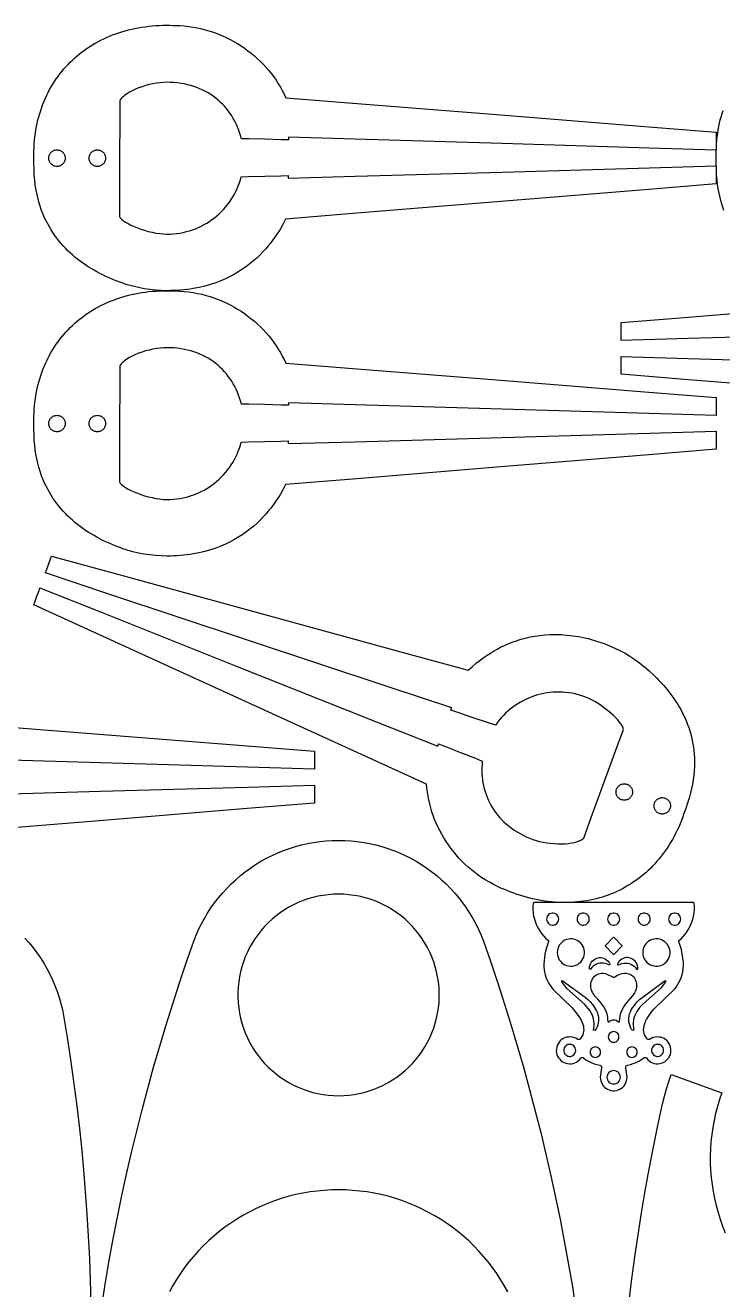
# Model space of a CAD drawing. Extents: x 0 to 1250, y 0 to 2500.
# Drawn here: x 756 to 859.9, y 642.6 to 830.8 of the extents above; entities that cross this region are included whole.
import ezdxf

# ---------------------------------------------------------------- set-up
doc = ezdxf.new("R2010")
doc.units = 0
doc.layers.get('0').update_dxf_attribs({"linetype": 'CONTINUOUS', "lineweight": 25})

msp = doc.modelspace()

# ---------------------------------------------------------------- linework, layer by layer
for points in [[(794.793, 801.897), (794.44, 801.219), (794.01, 800.466), (793.764, 800.068), (793.498, 799.656), (793.209, 799.235), (792.899, 798.804), (792.565, 798.368), (792.208, 797.927), (791.827, 797.484), (791.421, 797.041), (790.99, 796.599), (790.532, 796.162), (790.048, 795.73), (789.536, 795.306), (788.996, 794.892), (788.428, 794.49), (787.831, 794.102), (787.203, 793.73), (786.546, 793.376), (785.857, 793.042), (785.136, 792.73), (784.384, 792.443), (783.598, 792.181), (782.778, 791.948), (781.924, 791.746), (781.036, 791.575), (780.578, 791.503), (780.112, 791.439), (779.636, 791.384), (779.152, 791.339), (778.658, 791.303), (778.154, 791.278), (777.642, 791.262), (777.12, 791.257), (776.267, 791.275), (775.412, 791.329), (774.56, 791.419), (773.711, 791.545), (772.869, 791.707), (772.035, 791.905), (771.211, 792.138), (770.401, 792.408), (770.398, 792.409), (770.391, 792.411), (770.384, 792.414), (770.381, 792.415), (769.427, 792.776), (768.493, 793.17), (768.034, 793.38), (767.58, 793.597), (767.133, 793.823), (766.692, 794.058), (766.257, 794.302), (765.83, 794.554), (765.409, 794.816), (764.996, 795.086), (764.59, 795.366), (764.192, 795.655), (763.803, 795.954), (763.422, 796.262), (763.05, 796.58), (762.686, 796.907), (762.332, 797.245), (761.988, 797.592), (761.653, 797.95), (761.329, 798.318), (761.014, 798.696), (760.711, 799.085), (760.418, 799.484), (760.137, 799.894), (759.867, 800.315), (759.609, 800.747), (759.363, 801.19), (759.129, 801.644), (758.908, 802.109), (758.7, 802.586), (758.456, 803.205), (758.237, 803.832), (758.043, 804.465), (757.874, 805.105), (757.729, 805.751), (757.606, 806.402), (757.506, 807.058), (757.428, 807.719), (757.365, 808.534), (757.332, 809.335), (757.317, 810.135), (757.303, 810.947), (757.298, 811.496), (757.305, 812.04), (757.325, 812.578), (757.356, 813.11), (757.4, 813.636), (757.456, 814.156), (757.524, 814.67), (757.604, 815.178), (757.695, 815.68), (757.798, 816.175), (757.912, 816.664), (758.037, 817.146), (758.174, 817.622), (758.322, 818.091), (758.48, 818.553), (758.649, 819.008), (758.829, 819.456), (759.02, 819.897), (759.221, 820.331), (759.432, 820.757), (759.653, 821.176), (759.885, 821.587), (760.126, 821.991), (760.377, 822.387), (760.638, 822.775), (760.909, 823.155), (761.188, 823.527), (761.478, 823.891), (761.776, 824.247), (762.083, 824.594), (762.4, 824.933), (762.725, 825.264), (763.059, 825.586), (763.401, 825.899), (763.752, 826.203), (764.111, 826.499), (764.479, 826.785), (764.854, 827.063), (765.238, 827.331), (765.629, 827.59), (766.028, 827.839), (766.435, 828.079), (766.849, 828.309), (767.271, 828.53), (767.699, 828.74), (768.135, 828.941), (768.578, 829.132), (769.028, 829.313), (769.484, 829.484), (769.947, 829.644), (770.417, 829.794), (770.892, 829.933), (771.375, 830.062), (771.863, 830.18), (772.357, 830.288), (772.857, 830.384), (773.363, 830.469), (773.875, 830.544), (774.392, 830.607), (774.914, 830.659), (775.442, 830.7), (775.975, 830.729), (776.513, 830.746), (777.055, 830.752), (777.545, 830.749), (778.035, 830.74), (778.525, 830.723), (779.014, 830.699), (779.689, 830.648), (780.357, 830.573), (781.017, 830.475), (781.668, 830.354), (782.311, 830.211), (782.944, 830.047), (783.568, 829.861), (784.182, 829.655), (784.785, 829.429), (785.378, 829.184), (785.959, 828.919), (786.528, 828.637), (787.085, 828.336), (787.63, 828.019), (788.162, 827.684), (788.68, 827.334), (789.185, 826.967), (789.675, 826.586), (790.15, 826.19), (790.611, 825.78), (791.056, 825.357), (791.485, 824.921), (791.898, 824.472), (792.294, 824.011), (792.672, 823.539), (793.034, 823.057), (793.376, 822.563), (793.701, 822.061), (794.007, 821.549), (794.293, 821.029), (794.56, 820.5), (794.806, 819.964), (804.823, 819.166), (826.859, 817.411), (848.895, 815.656), (858.912, 814.859), (858.911, 814.442), (858.91, 813.526), (858.909, 812.609), (858.908, 812.192), (848.954, 812.488), (827.053, 813.138), (805.153, 813.788), (795.198, 814.083), (795.198, 814.024), (795.198, 813.892), (795.199, 813.761), (795.199, 813.702), (794.105, 813.729), (791.699, 813.79), (789.293, 813.851), (788.199, 813.878), (788.076, 814.335), (787.936, 814.784), (787.78, 815.222), (787.608, 815.652), (787.421, 816.071), (787.218, 816.48), (787.001, 816.878), (786.768, 817.265), (786.52, 817.64), (786.258, 818.004), (785.981, 818.356), (785.689, 818.695), (785.384, 819.021), (785.064, 819.333), (784.731, 819.632), (784.384, 819.917), (784.023, 820.188), (783.649, 820.444), (783.263, 820.684), (782.863, 820.909), (782.45, 821.118), (782.025, 821.311), (781.587, 821.488), (781.138, 821.647), (780.676, 821.789), (780.202, 821.913), (779.717, 822.019), (779.22, 822.107), (778.712, 822.176), (778.192, 822.225), (777.662, 822.255), (777.121, 822.265), (776.615, 822.25), (776.091, 822.207), (775.556, 822.135), (775.015, 822.039), (774.473, 821.918), (773.936, 821.776), (773.41, 821.613), (772.9, 821.431), (772.412, 821.233), (771.952, 821.019), (771.525, 820.791), (771.137, 820.551), (770.794, 820.301), (770.641, 820.173), (770.501, 820.043), (770.375, 819.911), (770.263, 819.777), (770.167, 819.643), (770.087, 819.507), (770.081, 816.819), (770.067, 810.905), (770.054, 804.992), (770.048, 802.304), (770.101, 802.204), (770.173, 802.102), (770.263, 801.997), (770.371, 801.89), (770.635, 801.674), (770.958, 801.454), (771.334, 801.235), (771.757, 801.018), (772.22, 800.808), (772.716, 800.606), (773.24, 800.417), (773.784, 800.243), (774.342, 800.086), (774.908, 799.95), (775.476, 799.838), (776.038, 799.752), (776.589, 799.696), (777.121, 799.672), (777.619, 799.683), (778.112, 799.714), (778.599, 799.766), (779.079, 799.838), (779.553, 799.93), (780.019, 800.04), (780.478, 800.17), (780.928, 800.317), (781.37, 800.483), (781.803, 800.666), (782.226, 800.866), (782.64, 801.082), (783.044, 801.315), (783.436, 801.563), (783.818, 801.826), (784.188, 802.104), (784.546, 802.397), (784.891, 802.704), (785.224, 803.024), (785.543, 803.357), (785.849, 803.703), (786.14, 804.061), (786.417, 804.43), (786.679, 804.812), (786.925, 805.204), (787.155, 805.606), (787.369, 806.019), (787.567, 806.441), (787.747, 806.872), (787.909, 807.312), (788.054, 807.76), (788.18, 808.216), (789.275, 808.243), (791.686, 808.301), (794.096, 808.36), (795.192, 808.386), (795.192, 808.324), (795.191, 808.187), (795.19, 808.051), (795.19, 807.989), (805.147, 808.277), (827.051, 808.911), (848.955, 809.545), (858.912, 809.833), (858.911, 809.415), (858.911, 808.496), (858.911, 807.576), (858.911, 807.158), (848.893, 806.336), (826.852, 804.527), (804.812, 802.719)], [(759.513, 810.98), (759.519, 811.105), (759.538, 811.226), (759.568, 811.344), (759.609, 811.456), (759.661, 811.563), (759.722, 811.664), (759.792, 811.759), (759.871, 811.846), (759.958, 811.925), (760.053, 811.995), (760.154, 812.057), (760.261, 812.108), (760.373, 812.149), (760.491, 812.18), (760.612, 812.198), (760.738, 812.205), (760.863, 812.198), (760.985, 812.18), (761.102, 812.149), (761.215, 812.108), (761.322, 812.057), (761.423, 811.995), (761.517, 811.925), (761.604, 811.846), (761.683, 811.759), (761.754, 811.664), (761.815, 811.563), (761.866, 811.456), (761.908, 811.344), (761.938, 811.226), (761.956, 811.105), (761.963, 810.98), (761.956, 810.854), (761.938, 810.733), (761.908, 810.615), (761.866, 810.503), (761.815, 810.396), (761.754, 810.295), (761.683, 810.2), (761.604, 810.113), (761.517, 810.034), (761.423, 809.964), (761.322, 809.902), (761.215, 809.851), (761.102, 809.81), (760.985, 809.779), (760.863, 809.761), (760.738, 809.755), (760.612, 809.761), (760.491, 809.779), (760.373, 809.81), (760.261, 809.851), (760.154, 809.902), (760.053, 809.964), (759.958, 810.034), (759.871, 810.113), (759.792, 810.2), (759.722, 810.295), (759.661, 810.396), (759.609, 810.503), (759.568, 810.615), (759.538, 810.733), (759.519, 810.854)], [(765.528, 810.98), (765.534, 811.105), (765.552, 811.226), (765.583, 811.344), (765.624, 811.456), (765.675, 811.563), (765.737, 811.664), (765.807, 811.759), (765.886, 811.846), (765.973, 811.925), (766.068, 811.995), (766.169, 812.057), (766.276, 812.108), (766.388, 812.149), (766.506, 812.18), (766.627, 812.198), (766.753, 812.205), (766.878, 812.198), (766.999, 812.18), (767.117, 812.149), (767.229, 812.108), (767.337, 812.057), (767.438, 811.995), (767.532, 811.925), (767.619, 811.846), (767.698, 811.759), (767.768, 811.664), (767.83, 811.563), (767.881, 811.456), (767.923, 811.344), (767.953, 811.226), (767.971, 811.105), (767.977, 810.98), (767.971, 810.854), (767.953, 810.733), (767.923, 810.615), (767.881, 810.503), (767.83, 810.396), (767.768, 810.295), (767.698, 810.2), (767.619, 810.113), (767.532, 810.034), (767.438, 809.964), (767.337, 809.902), (767.229, 809.851), (767.117, 809.81), (766.999, 809.779), (766.878, 809.761), (766.753, 809.755), (766.627, 809.761), (766.506, 809.779), (766.388, 809.81), (766.276, 809.851), (766.169, 809.902), (766.068, 809.964), (765.973, 810.034), (765.886, 810.113), (765.807, 810.2), (765.737, 810.295), (765.675, 810.396), (765.624, 810.503), (765.583, 810.615), (765.552, 810.733), (765.534, 810.854)], [(794.793, 762.401), (794.44, 761.723), (794.01, 760.971), (793.764, 760.572), (793.498, 760.161), (793.209, 759.739), (792.899, 759.309), (792.565, 758.873), (792.208, 758.432), (791.827, 757.989), (791.421, 757.546), (790.99, 757.104), (790.532, 756.666), (790.048, 756.234), (789.536, 755.811), (788.996, 755.397), (788.428, 754.995), (787.831, 754.606), (787.203, 754.234), (786.546, 753.881), (785.857, 753.547), (785.136, 753.235), (784.384, 752.947), (783.598, 752.686), (782.778, 752.453), (781.924, 752.25), (781.036, 752.08), (780.578, 752.007), (780.112, 751.944), (779.636, 751.889), (779.152, 751.844), (778.658, 751.808), (778.154, 751.783), (777.642, 751.767), (777.12, 751.762), (776.267, 751.78), (775.412, 751.834), (774.56, 751.924), (773.711, 752.05), (772.869, 752.212), (772.035, 752.409), (771.211, 752.643), (770.401, 752.912), (770.398, 752.913), (770.391, 752.916), (770.384, 752.918), (770.381, 752.92), (769.427, 753.281), (768.493, 753.675), (768.034, 753.884), (767.58, 754.102), (767.133, 754.328), (766.692, 754.563), (766.257, 754.807), (765.83, 755.059), (765.409, 755.321), (764.996, 755.591), (764.59, 755.871), (764.192, 756.16), (763.803, 756.458), (763.422, 756.767), (763.05, 757.084), (762.686, 757.412), (762.332, 757.749), (761.988, 758.097), (761.653, 758.455), (761.329, 758.822), (761.014, 759.201), (760.711, 759.589), (760.418, 759.989), (760.137, 760.399), (759.867, 760.82), (759.609, 761.252), (759.363, 761.694), (759.129, 762.149), (758.908, 762.614), (758.7, 763.091), (758.456, 763.71), (758.237, 764.336), (758.043, 764.97), (757.874, 765.61), (757.729, 766.256), (757.606, 766.907), (757.506, 767.563), (757.428, 768.223), (757.365, 769.039), (757.332, 769.84), (757.317, 770.639), (757.303, 771.452), (757.298, 772.001), (757.305, 772.545), (757.325, 773.082), (757.356, 773.614), (757.4, 774.141), (757.456, 774.661), (757.524, 775.175), (757.604, 775.683), (757.695, 776.184), (757.798, 776.68), (757.912, 777.169), (758.037, 777.651), (758.174, 778.127), (758.322, 778.596), (758.48, 779.058), (758.649, 779.513), (758.829, 779.961), (759.02, 780.402), (759.221, 780.835), (759.432, 781.262), (759.653, 781.68), (759.885, 782.092), (760.126, 782.495), (760.377, 782.891), (760.638, 783.28), (760.909, 783.66), (761.188, 784.032), (761.478, 784.396), (761.776, 784.752), (762.083, 785.099), (762.4, 785.438), (762.725, 785.769), (763.059, 786.091), (763.401, 786.404), (763.752, 786.708), (764.111, 787.004), (764.479, 787.29), (764.854, 787.567), (765.238, 787.836), (765.629, 788.094), (766.028, 788.344), (766.435, 788.584), (766.849, 788.814), (767.271, 789.034), (767.699, 789.245), (768.135, 789.446), (768.578, 789.637), (769.028, 789.818), (769.484, 789.988), (769.947, 790.149), (770.417, 790.299), (770.892, 790.438), (771.375, 790.567), (771.863, 790.685), (772.357, 790.792), (772.857, 790.889), (773.363, 790.974), (773.875, 791.049), (774.392, 791.112), (774.914, 791.164), (775.442, 791.204), (775.975, 791.234), (776.513, 791.251), (777.055, 791.257), (777.545, 791.254), (778.035, 791.244), (778.525, 791.228), (779.014, 791.204), (779.689, 791.153), (780.357, 791.078), (781.017, 790.98), (781.668, 790.859), (782.311, 790.716), (782.944, 790.551), (783.568, 790.366), (784.182, 790.16), (784.785, 789.934), (785.378, 789.689), (785.959, 789.424), (786.528, 789.142), (787.085, 788.841), (787.63, 788.524), (788.162, 788.189), (788.68, 787.839), (789.185, 787.472), (789.675, 787.091), (790.15, 786.695), (790.611, 786.285), (791.056, 785.862), (791.485, 785.425), (791.898, 784.976), (792.294, 784.516), (792.672, 784.044), (793.034, 783.561), (793.376, 783.068), (793.701, 782.566), (794.007, 782.054), (794.293, 781.533), (794.56, 781.005), (794.806, 780.469), (804.823, 779.671), (826.859, 777.916), (848.895, 776.161), (858.912, 775.364), (858.911, 774.947), (858.91, 774.03), (858.909, 773.114), (858.908, 772.697), (848.954, 772.993), (827.053, 773.643), (805.153, 774.293), (795.198, 774.588), (795.198, 774.528), (795.198, 774.397), (795.199, 774.266), (795.199, 774.206), (794.105, 774.234), (791.699, 774.295), (789.293, 774.355), (788.199, 774.383), (788.076, 774.84), (787.936, 775.288), (787.78, 775.727), (787.608, 776.156), (787.421, 776.576), (787.218, 776.984), (787.001, 777.383), (786.768, 777.77), (786.52, 778.145), (786.258, 778.509), (785.981, 778.86), (785.689, 779.199), (785.384, 779.525), (785.064, 779.838), (784.731, 780.137), (784.384, 780.422), (784.023, 780.693), (783.649, 780.948), (783.263, 781.189), (782.863, 781.414), (782.45, 781.623), (782.025, 781.816), (781.587, 781.992), (781.138, 782.152), (780.676, 782.294), (780.202, 782.418), (779.717, 782.524), (779.22, 782.612), (778.712, 782.681), (778.192, 782.73), (777.662, 782.76), (777.121, 782.77), (776.615, 782.755), (776.091, 782.711), (775.556, 782.64), (775.015, 782.544), (774.473, 782.423), (773.936, 782.281), (773.41, 782.118), (772.9, 781.936), (772.412, 781.737), (771.952, 781.523), (771.525, 781.296), (771.137, 781.056), (770.794, 780.806), (770.641, 780.678), (770.501, 780.548), (770.375, 780.416), (770.263, 780.282), (770.167, 780.147), (770.087, 780.012), (770.081, 777.324), (770.067, 771.41), (770.054, 765.497), (770.048, 762.809), (770.101, 762.709), (770.173, 762.606), (770.263, 762.502), (770.371, 762.395), (770.635, 762.178), (770.958, 761.959), (771.334, 761.739), (771.757, 761.523), (772.22, 761.313), (772.716, 761.111), (773.24, 760.922), (773.784, 760.747), (774.342, 760.591), (774.908, 760.455), (775.476, 760.342), (776.038, 760.257), (776.589, 760.201), (777.121, 760.177), (777.619, 760.188), (778.112, 760.219), (778.599, 760.271), (779.079, 760.343), (779.553, 760.434), (780.019, 760.545), (780.478, 760.674), (780.928, 760.822), (781.37, 760.988), (781.803, 761.17), (782.226, 761.37), (782.64, 761.587), (783.044, 761.819), (783.436, 762.067), (783.818, 762.331), (784.188, 762.609), (784.546, 762.902), (784.891, 763.208), (785.224, 763.529), (785.543, 763.862), (785.849, 764.208), (786.14, 764.565), (786.417, 764.935), (786.679, 765.316), (786.925, 765.708), (787.155, 766.111), (787.369, 766.523), (787.567, 766.945), (787.747, 767.377), (787.909, 767.817), (788.054, 768.265), (788.18, 768.721), (789.275, 768.748), (791.686, 768.806), (794.096, 768.864), (795.192, 768.891), (795.192, 768.829), (795.191, 768.692), (795.19, 768.556), (795.19, 768.493), (805.147, 768.782), (827.051, 769.416), (848.955, 770.05), (858.912, 770.338), (858.911, 769.92), (858.911, 769.001), (858.911, 768.081), (858.911, 767.663), (848.893, 766.841), (826.852, 765.032), (804.812, 763.224)], [(759.513, 771.484), (759.519, 771.61), (759.538, 771.731), (759.568, 771.849), (759.609, 771.961), (759.661, 772.068), (759.722, 772.169), (759.792, 772.264), (759.871, 772.351), (759.958, 772.43), (760.053, 772.5), (760.154, 772.562), (760.261, 772.613), (760.373, 772.654), (760.491, 772.684), (760.612, 772.703), (760.738, 772.709), (760.863, 772.703), (760.985, 772.684), (761.102, 772.654), (761.215, 772.613), (761.322, 772.562), (761.423, 772.5), (761.517, 772.43), (761.604, 772.351), (761.683, 772.264), (761.754, 772.169), (761.815, 772.068), (761.866, 771.961), (761.908, 771.849), (761.938, 771.731), (761.956, 771.61), (761.963, 771.484), (761.956, 771.359), (761.938, 771.237), (761.908, 771.12), (761.866, 771.008), (761.815, 770.9), (761.754, 770.799), (761.683, 770.705), (761.604, 770.618), (761.517, 770.539), (761.423, 770.469), (761.322, 770.407), (761.215, 770.356), (761.102, 770.314), (760.985, 770.284), (760.863, 770.266), (760.738, 770.259), (760.612, 770.266), (760.491, 770.284), (760.373, 770.314), (760.261, 770.356), (760.154, 770.407), (760.053, 770.469), (759.958, 770.539), (759.871, 770.618), (759.792, 770.705), (759.722, 770.799), (759.661, 770.9), (759.609, 771.008), (759.568, 771.12), (759.538, 771.237), (759.519, 771.359)], [(765.528, 771.484), (765.534, 771.61), (765.552, 771.731), (765.583, 771.849), (765.624, 771.961), (765.675, 772.068), (765.737, 772.169), (765.807, 772.264), (765.886, 772.351), (765.973, 772.43), (766.068, 772.5), (766.169, 772.562), (766.276, 772.613), (766.388, 772.654), (766.506, 772.684), (766.627, 772.703), (766.753, 772.709), (766.878, 772.703), (766.999, 772.684), (767.117, 772.654), (767.229, 772.613), (767.337, 772.562), (767.438, 772.5), (767.532, 772.43), (767.619, 772.351), (767.698, 772.264), (767.768, 772.169), (767.83, 772.068), (767.881, 771.961), (767.923, 771.849), (767.953, 771.731), (767.971, 771.61), (767.977, 771.484), (767.971, 771.359), (767.953, 771.237), (767.923, 771.12), (767.881, 771.008), (767.83, 770.9), (767.768, 770.799), (767.698, 770.705), (767.619, 770.618), (767.532, 770.539), (767.438, 770.469), (767.337, 770.407), (767.229, 770.356), (767.117, 770.314), (766.999, 770.284), (766.878, 770.266), (766.753, 770.259), (766.627, 770.266), (766.506, 770.284), (766.388, 770.314), (766.276, 770.356), (766.169, 770.407), (766.068, 770.469), (765.973, 770.539), (765.886, 770.618), (765.807, 770.705), (765.737, 770.799), (765.675, 770.9), (765.624, 771.008), (765.583, 771.12), (765.552, 771.237), (765.534, 771.359)], [(821.983, 734.776), (822.547, 735.292), (823.208, 735.852), (823.575, 736.143), (823.967, 736.438), (824.382, 736.736), (824.821, 737.034), (825.283, 737.33), (825.77, 737.622), (826.279, 737.908), (826.812, 738.186), (827.369, 738.453), (827.949, 738.708), (828.551, 738.948), (829.177, 739.171), (829.826, 739.376), (830.497, 739.559), (831.191, 739.72), (831.908, 739.855), (832.647, 739.962), (833.409, 740.041), (834.192, 740.087), (834.998, 740.1), (835.826, 740.076), (836.676, 740.015), (837.547, 739.914), (838.441, 739.77), (838.896, 739.682), (839.356, 739.582), (839.821, 739.47), (840.292, 739.347), (840.768, 739.212), (841.25, 739.064), (841.737, 738.903), (842.229, 738.73), (843.025, 738.421), (843.809, 738.078), (844.58, 737.702), (845.334, 737.293), (846.07, 736.853), (846.786, 736.382), (847.48, 735.881), (848.15, 735.35), (848.152, 735.348), (848.158, 735.343), (848.163, 735.339), (848.166, 735.337), (848.939, 734.671), (849.682, 733.981), (850.042, 733.627), (850.393, 733.268), (850.736, 732.902), (851.07, 732.531), (851.395, 732.153), (851.711, 731.77), (852.017, 731.38), (852.313, 730.985), (852.598, 730.583), (852.873, 730.175), (853.137, 729.761), (853.389, 729.342), (853.631, 728.916), (853.86, 728.484), (854.077, 728.045), (854.282, 727.601), (854.474, 727.15), (854.653, 726.694), (854.819, 726.231), (854.971, 725.762), (855.11, 725.287), (855.234, 724.805), (855.343, 724.317), (855.438, 723.823), (855.518, 723.323), (855.582, 722.816), (855.631, 722.303), (855.664, 721.784), (855.681, 721.119), (855.673, 720.455), (855.638, 719.793), (855.578, 719.134), (855.494, 718.478), (855.386, 717.824), (855.256, 717.173), (855.103, 716.526), (854.884, 715.738), (854.64, 714.974), (854.381, 714.217), (854.116, 713.449), (853.933, 712.931), (853.741, 712.423), (853.539, 711.924), (853.327, 711.435), (853.106, 710.956), (852.875, 710.486), (852.635, 710.026), (852.387, 709.576), (852.13, 709.136), (851.864, 708.706), (851.589, 708.285), (851.306, 707.875), (851.015, 707.475), (850.716, 707.085), (850.409, 706.705), (850.094, 706.335), (849.772, 705.975), (849.442, 705.626), (849.105, 705.288), (848.761, 704.959), (848.41, 704.641), (848.051, 704.334), (847.687, 704.037), (847.315, 703.751), (846.937, 703.475), (846.553, 703.211), (846.163, 702.957), (845.767, 702.713), (845.365, 702.481), (844.957, 702.26), (844.544, 702.049), (844.125, 701.85), (843.701, 701.662), (843.272, 701.485), (842.838, 701.319), (842.4, 701.164), (841.957, 701.02), (841.509, 700.888), (841.057, 700.767), (840.601, 700.658), (840.14, 700.56), (839.676, 700.474), (839.208, 700.399), (838.737, 700.336), (838.262, 700.285), (837.783, 700.245), (837.302, 700.217), (836.818, 700.201), (836.33, 700.197), (835.841, 700.204), (835.348, 700.224), (834.853, 700.256), (834.356, 700.3), (833.857, 700.356), (833.356, 700.424), (832.853, 700.504), (832.348, 700.597), (831.842, 700.702), (831.334, 700.819), (830.826, 700.949), (830.316, 701.092), (829.805, 701.247), (829.294, 701.414), (828.782, 701.594), (828.322, 701.765), (827.865, 701.941), (827.411, 702.124), (826.959, 702.314), (826.342, 702.593), (825.741, 702.892), (825.154, 703.21), (824.583, 703.546), (824.028, 703.9), (823.489, 704.271), (822.967, 704.659), (822.46, 705.062), (821.971, 705.481), (821.498, 705.914), (821.042, 706.361), (820.604, 706.822), (820.183, 707.295), (819.78, 707.78), (819.394, 708.276), (819.027, 708.782), (818.678, 709.299), (818.348, 709.825), (818.037, 710.36), (817.744, 710.903), (817.471, 711.453), (817.217, 712.009), (816.982, 712.572), (816.768, 713.14), (816.574, 713.714), (816.399, 714.291), (816.246, 714.871), (816.113, 715.455), (816, 716.04), (815.909, 716.627), (815.839, 717.215), (815.791, 717.803), (806.651, 721.979), (786.545, 731.164), (766.438, 740.35), (757.298, 744.526), (757.441, 744.917), (757.756, 745.778), (758.07, 746.639), (758.213, 747.03), (767.466, 743.348), (787.824, 735.246), (808.181, 727.145), (817.435, 723.463), (817.455, 723.519), (817.499, 723.642), (817.544, 723.766), (817.564, 723.822), (818.582, 723.422), (820.822, 722.542), (823.063, 721.662), (824.081, 721.262), (824.041, 720.79), (824.019, 720.321), (824.016, 719.856), (824.03, 719.393), (824.062, 718.935), (824.113, 718.482), (824.182, 718.033), (824.268, 717.59), (824.372, 717.152), (824.495, 716.721), (824.635, 716.296), (824.793, 715.877), (824.968, 715.467), (825.162, 715.064), (825.373, 714.668), (825.601, 714.282), (825.847, 713.904), (826.111, 713.536), (826.392, 713.178), (826.691, 712.83), (827.007, 712.492), (827.341, 712.165), (827.692, 711.85), (828.06, 711.547), (828.445, 711.255), (828.848, 710.976), (829.268, 710.711), (829.705, 710.458), (830.158, 710.22), (830.63, 709.996), (831.118, 709.786), (831.623, 709.592), (832.103, 709.433), (832.61, 709.295), (833.138, 709.178), (833.68, 709.084), (834.23, 709.012), (834.783, 708.962), (835.333, 708.935), (835.874, 708.932), (836.401, 708.952), (836.906, 708.995), (837.385, 709.063), (837.832, 709.156), (838.24, 709.273), (838.428, 709.341), (838.604, 709.416), (838.768, 709.497), (838.918, 709.584), (839.054, 709.678), (839.176, 709.778), (840.101, 712.302), (842.136, 717.854), (844.171, 723.406), (845.097, 725.93), (845.081, 726.042), (845.048, 726.163), (844.999, 726.292), (844.934, 726.429), (844.761, 726.723), (844.532, 727.04), (844.254, 727.375), (843.931, 727.723), (843.568, 728.079), (843.17, 728.438), (842.743, 728.795), (842.291, 729.145), (841.82, 729.483), (841.334, 729.805), (840.839, 730.104), (840.34, 730.377), (839.842, 730.618), (839.35, 730.822), (838.878, 730.983), (838.404, 731.122), (837.929, 731.239), (837.453, 731.336), (836.977, 731.412), (836.501, 731.468), (836.026, 731.503), (835.552, 731.518), (835.08, 731.514), (834.611, 731.49), (834.144, 731.447), (833.682, 731.385), (833.223, 731.305), (832.769, 731.206), (832.32, 731.089), (831.878, 730.954), (831.441, 730.801), (831.012, 730.631), (830.59, 730.444), (830.176, 730.24), (829.77, 730.02), (829.374, 729.783), (828.987, 729.53), (828.611, 729.262), (828.245, 728.978), (827.891, 728.678), (827.549, 728.364), (827.219, 728.035), (826.903, 727.691), (826.599, 727.333), (826.31, 726.961), (826.036, 726.576), (824.997, 726.926), (822.712, 727.695), (820.427, 728.465), (819.389, 728.814), (819.41, 728.873), (819.458, 729.001), (819.505, 729.129), (819.526, 729.187), (810.072, 732.322), (789.272, 739.218), (768.471, 746.113), (759.017, 749.248), (759.16, 749.641), (759.475, 750.505), (759.789, 751.369), (759.932, 751.762), (769.628, 749.108), (790.957, 743.269), (812.287, 737.43)], [(846.377, 716.232), (846.328, 716.116), (846.269, 716.008), (846.201, 715.908), (846.123, 715.816), (846.038, 715.733), (845.946, 715.66), (845.848, 715.595), (845.744, 715.54), (845.635, 715.496), (845.522, 715.462), (845.406, 715.439), (845.288, 715.427), (845.168, 715.427), (845.047, 715.438), (844.927, 715.463), (844.807, 715.499), (844.691, 715.548), (844.583, 715.607), (844.483, 715.676), (844.392, 715.753), (844.309, 715.838), (844.235, 715.93), (844.17, 716.029), (844.116, 716.133), (844.071, 716.242), (844.037, 716.354), (844.014, 716.47), (844.002, 716.589), (844.002, 716.708), (844.014, 716.829), (844.038, 716.95), (844.075, 717.07), (844.124, 717.185), (844.183, 717.293), (844.251, 717.393), (844.328, 717.485), (844.413, 717.568), (844.506, 717.642), (844.604, 717.706), (844.708, 717.761), (844.817, 717.805), (844.93, 717.839), (845.046, 717.863), (845.164, 717.874), (845.284, 717.874), (845.404, 717.863), (845.525, 717.839), (845.645, 717.802), (845.76, 717.753), (845.868, 717.694), (845.968, 717.625), (846.06, 717.548), (846.143, 717.463), (846.217, 717.371), (846.281, 717.272), (846.336, 717.168), (846.381, 717.059), (846.415, 716.947), (846.438, 716.831), (846.45, 716.713), (846.45, 716.593), (846.438, 716.472), (846.414, 716.352)], [(852.029, 714.174), (851.98, 714.059), (851.921, 713.951), (851.853, 713.851), (851.776, 713.759), (851.69, 713.676), (851.598, 713.602), (851.5, 713.538), (851.396, 713.483), (851.287, 713.439), (851.174, 713.405), (851.058, 713.381), (850.94, 713.37), (850.82, 713.369), (850.7, 713.381), (850.579, 713.405), (850.459, 713.442), (850.343, 713.491), (850.236, 713.55), (850.136, 713.619), (850.044, 713.696), (849.961, 713.781), (849.887, 713.873), (849.822, 713.972), (849.768, 714.076), (849.723, 714.184), (849.689, 714.297), (849.666, 714.413), (849.654, 714.531), (849.654, 714.651), (849.666, 714.772), (849.69, 714.892), (849.727, 715.012), (849.776, 715.128), (849.835, 715.236), (849.903, 715.336), (849.98, 715.427), (850.065, 715.51), (850.158, 715.584), (850.256, 715.649), (850.36, 715.704), (850.469, 715.748), (850.582, 715.782), (850.698, 715.805), (850.816, 715.817), (850.936, 715.817), (851.056, 715.806), (851.177, 715.781), (851.297, 715.744), (851.412, 715.696), (851.52, 715.637), (851.62, 715.568), (851.712, 715.491), (851.795, 715.406), (851.869, 715.314), (851.933, 715.215), (851.988, 715.111), (852.033, 715.002), (852.067, 714.89), (852.09, 714.774), (852.102, 714.655), (852.102, 714.536), (852.09, 714.415), (852.066, 714.294)], [(802.676, 701.449), (801.904, 701.429), (801.134, 701.369), (800.368, 701.27), (799.608, 701.132), (798.856, 700.954), (798.115, 700.738), (797.385, 700.485), (796.669, 700.194), (795.97, 699.866), (795.288, 699.503), (794.626, 699.105), (793.985, 698.674), (793.367, 698.211), (792.774, 697.716), (792.207, 697.191), (791.668, 696.638), (791.158, 696.058), (790.679, 695.452), (790.231, 694.822), (789.817, 694.171), (789.436, 693.498), (789.091, 692.807), (788.781, 692.1), (788.509, 691.377), (788.274, 690.641), (788.077, 689.894), (787.919, 689.138), (787.8, 688.375), (787.721, 687.606), (787.681, 686.835), (787.681, 686.062), (787.721, 685.291), (787.8, 684.523), (787.919, 683.76), (788.077, 683.003), (788.274, 682.256), (788.509, 681.521), (788.781, 680.798), (789.091, 680.09), (789.436, 679.399), (789.817, 678.727), (790.231, 678.075), (790.679, 677.446), (791.158, 676.84), (791.668, 676.26), (792.207, 675.706), (792.774, 675.182), (793.367, 674.687), (793.985, 674.223), (794.626, 673.792), (795.288, 673.394), (795.97, 673.031), (796.669, 672.704), (797.385, 672.413), (798.115, 672.159), (798.856, 671.943), (799.608, 671.766), (800.368, 671.627), (801.134, 671.528), (801.904, 671.469), (802.676, 671.449), (803.448, 671.469), (804.219, 671.528), (804.985, 671.627), (805.745, 671.766), (806.496, 671.943), (807.238, 672.159), (807.968, 672.413), (808.683, 672.704), (809.383, 673.031), (810.064, 673.394), (810.727, 673.792), (811.368, 674.223), (811.985, 674.687), (812.579, 675.182), (813.145, 675.706), (813.685, 676.26), (814.194, 676.84), (814.674, 677.446), (815.121, 678.075), (815.536, 678.727), (815.916, 679.399), (816.262, 680.09), (816.571, 680.798), (816.844, 681.521), (817.078, 682.256), (817.275, 683.003), (817.433, 683.76), (817.552, 684.523), (817.632, 685.291), (817.671, 686.062), (817.671, 686.835), (817.632, 687.606), (817.552, 688.375), (817.433, 689.138), (817.275, 689.894), (817.078, 690.641), (816.844, 691.377), (816.571, 692.1), (816.262, 692.807), (815.916, 693.498), (815.536, 694.171), (815.121, 694.822), (814.674, 695.452), (814.194, 696.058), (813.685, 696.638), (813.145, 697.191), (812.579, 697.716), (811.985, 698.211), (811.368, 698.674), (810.727, 699.105), (810.064, 699.503), (809.383, 699.866), (808.683, 700.194), (807.968, 700.485), (807.238, 700.738), (806.496, 700.954), (805.745, 701.132), (804.985, 701.27), (804.219, 701.369), (803.448, 701.429)], [(855.552, 700.197), (831.731, 700.197), (831.632, 700.107), (831.601, 699.625), (831.607, 699.142), (831.65, 698.661), (831.728, 698.185), (831.842, 697.716), (831.991, 697.257), (832.174, 696.81), (832.391, 696.379), (832.639, 695.965), (832.917, 695.571), (833.225, 695.198), (833.559, 694.85), (833.919, 694.529), (833.952, 694.478), (833.949, 694.417), (833.509, 692.983), (833.401, 692.509), (833.321, 692.028), (833.27, 691.544), (833.249, 691.057), (833.257, 690.57), (833.291, 690.192), (833.352, 689.817), (833.44, 689.448), (833.554, 689.086), (833.695, 688.733), (833.883, 688.355), (834.097, 687.99), (834.338, 687.642), (834.602, 687.312), (837.485, 684.522), (838.381, 683.401), (838.578, 683.095), (838.752, 682.776), (838.902, 682.444), (839.027, 682.103), (839.127, 681.753), (839.166, 681.504), (839.177, 681.252), (839.16, 681), (839.113, 680.752), (839.03, 680.513), (838.915, 680.286), (838.771, 680.077), (838.6, 679.889), (838.516, 679.831), (838.418, 679.804), (838.315, 679.812), (838.222, 679.854), (837.984, 679.992), (837.73, 680.096), (837.464, 680.164), (837.19, 680.195), (836.916, 680.188), (836.645, 680.143), (836.382, 680.062), (836.133, 679.946), (835.903, 679.796), (835.695, 679.617), (835.513, 679.41), (835.362, 679.181), (835.243, 678.933), (835.16, 678.671), (835.113, 678.4), (835.104, 678.126), (835.133, 677.852), (835.199, 677.585), (835.3, 677.33), (835.436, 677.091), (835.603, 676.873), (835.799, 676.68), (836.019, 676.516), (836.26, 676.383), (836.516, 676.285), (836.784, 676.222), (837.058, 676.197), (837.332, 676.21), (837.602, 676.26), (837.863, 676.347), (838.11, 676.468), (838.337, 676.623), (838.541, 676.807), (838.718, 677.017), (838.787, 677.085), (838.874, 677.127), (838.97, 677.14), (839.064, 677.121), (839.149, 677.073), (839.517, 676.814), (839.904, 676.585), (840.308, 676.386), (840.726, 676.22), (841.156, 676.086), (841.595, 675.987), (841.684, 675.951), (841.758, 675.889), (841.808, 675.806), (841.829, 675.712), (841.819, 675.616), (841.641, 674.197), (841.66, 673.924), (841.716, 673.657), (841.807, 673.4), (841.933, 673.157), (842.09, 672.934), (842.276, 672.735), (842.488, 672.563), (842.721, 672.421), (842.972, 672.312), (843.235, 672.238), (843.505, 672.201), (843.778, 672.201), (844.048, 672.238), (844.311, 672.312), (844.562, 672.421), (844.795, 672.563), (845.007, 672.735), (845.193, 672.934), (845.35, 673.157), (845.476, 673.4), (845.567, 673.657), (845.623, 673.924), (845.641, 674.197), (845.464, 675.616), (845.454, 675.712), (845.475, 675.806), (845.525, 675.889), (845.599, 675.951), (845.688, 675.987), (846.126, 676.09), (846.555, 676.225), (846.972, 676.392), (847.376, 676.59), (847.764, 676.818), (848.134, 677.073), (848.218, 677.121), (848.313, 677.14), (848.409, 677.127), (848.496, 677.085), (848.565, 677.017), (848.742, 676.807), (848.946, 676.623), (849.173, 676.468), (849.42, 676.347), (849.681, 676.26), (849.951, 676.21), (850.225, 676.197), (850.499, 676.222), (850.766, 676.285), (851.023, 676.383), (851.264, 676.516), (851.484, 676.68), (851.679, 676.873), (851.847, 677.091), (851.982, 677.33), (852.084, 677.585), (852.15, 677.852), (852.179, 678.126), (852.169, 678.4), (852.123, 678.671), (852.039, 678.933), (851.921, 679.181), (851.77, 679.41), (851.588, 679.617), (851.38, 679.796), (851.15, 679.946), (850.901, 680.062), (850.638, 680.143), (850.367, 680.188), (850.092, 680.195), (849.819, 680.164), (849.553, 680.096), (849.299, 679.992), (849.061, 679.854), (848.967, 679.812), (848.865, 679.804), (848.766, 679.831), (848.682, 679.889), (848.514, 680.073), (848.372, 680.278), (848.258, 680.5), (848.175, 680.735), (848.124, 680.979), (848.106, 681.227), (848.127, 681.551), (848.181, 681.87), (848.267, 682.183), (848.383, 682.485), (848.529, 682.774), (848.779, 683.208), (849.056, 683.625), (849.36, 684.024), (849.688, 684.402), (852.685, 687.317), (852.933, 687.625), (853.16, 687.949), (853.364, 688.288), (853.544, 688.64), (853.699, 689.004), (853.84, 689.446), (853.945, 689.899), (854.011, 690.359), (854.04, 690.822), (854.03, 691.287), (853.967, 691.927), (853.865, 692.563), (853.726, 693.192), (853.548, 693.81), (853.334, 694.417), (853.331, 694.478), (853.364, 694.529), (853.724, 694.85), (854.058, 695.198), (854.366, 695.571), (854.644, 695.965), (854.892, 696.379), (855.109, 696.81), (855.292, 697.257), (855.441, 697.716), (855.555, 698.185), (855.633, 698.661), (855.675, 699.142), (855.681, 699.625), (855.651, 700.107)], [(833.655, 697.735), (833.675, 697.548), (833.733, 697.369), (833.827, 697.206), (833.953, 697.066), (834.105, 696.956), (834.277, 696.879), (834.461, 696.84), (834.649, 696.84), (834.834, 696.879), (835.005, 696.956), (835.158, 697.066), (835.284, 697.206), (835.378, 697.369), (835.436, 697.548), (835.455, 697.735), (835.436, 697.922), (835.378, 698.101), (835.284, 698.264), (835.158, 698.404), (835.005, 698.514), (834.834, 698.591), (834.649, 698.63), (834.461, 698.63), (834.277, 698.591), (834.105, 698.514), (833.953, 698.404), (833.827, 698.264), (833.733, 698.101), (833.675, 697.922)], [(838.198, 697.735), (838.218, 697.548), (838.276, 697.369), (838.37, 697.206), (838.496, 697.066), (838.648, 696.956), (838.82, 696.879), (839.004, 696.84), (839.192, 696.84), (839.377, 696.879), (839.548, 696.956), (839.701, 697.066), (839.827, 697.206), (839.921, 697.369), (839.979, 697.548), (839.998, 697.735), (839.979, 697.922), (839.921, 698.101), (839.827, 698.264), (839.701, 698.404), (839.548, 698.514), (839.377, 698.591), (839.192, 698.63), (839.004, 698.63), (838.82, 698.591), (838.648, 698.514), (838.496, 698.404), (838.37, 698.264), (838.276, 698.101), (838.218, 697.922)], [(842.741, 697.735), (842.761, 697.548), (842.819, 697.369), (842.913, 697.206), (843.039, 697.066), (843.191, 696.956), (843.363, 696.879), (843.547, 696.84), (843.736, 696.84), (843.92, 696.879), (844.091, 696.956), (844.244, 697.066), (844.37, 697.206), (844.464, 697.369), (844.522, 697.548), (844.541, 697.735), (844.522, 697.922), (844.464, 698.101), (844.37, 698.264), (844.244, 698.404), (844.091, 698.514), (843.92, 698.591), (843.736, 698.63), (843.547, 698.63), (843.363, 698.591), (843.191, 698.514), (843.039, 698.404), (842.913, 698.264), (842.819, 698.101), (842.761, 697.922)], [(847.284, 697.735), (847.304, 697.548), (847.362, 697.369), (847.456, 697.206), (847.582, 697.066), (847.734, 696.956), (847.906, 696.879), (848.09, 696.84), (848.279, 696.84), (848.463, 696.879), (848.634, 696.956), (848.787, 697.066), (848.913, 697.206), (849.007, 697.369), (849.065, 697.548), (849.084, 697.735), (849.065, 697.922), (849.007, 698.101), (848.913, 698.264), (848.787, 698.404), (848.634, 698.514), (848.463, 698.591), (848.279, 698.63), (848.09, 698.63), (847.906, 698.591), (847.734, 698.514), (847.582, 698.404), (847.456, 698.264), (847.362, 698.101), (847.304, 697.922)], [(851.827, 697.735), (851.847, 697.548), (851.905, 697.369), (851.999, 697.206), (852.125, 697.066), (852.277, 696.956), (852.449, 696.879), (852.633, 696.84), (852.822, 696.84), (853.006, 696.879), (853.177, 696.956), (853.33, 697.066), (853.456, 697.206), (853.55, 697.369), (853.608, 697.548), (853.627, 697.735), (853.608, 697.922), (853.55, 698.101), (853.456, 698.264), (853.33, 698.404), (853.177, 698.514), (853.006, 698.591), (852.822, 698.63), (852.633, 698.63), (852.449, 698.591), (852.277, 698.514), (852.125, 698.404), (851.999, 698.264), (851.905, 698.101), (851.847, 697.922)], [(835.237, 692.762), (835.256, 692.479), (835.315, 692.202), (835.412, 691.935), (835.545, 691.685), (835.712, 691.455), (835.909, 691.251), (836.133, 691.077), (836.378, 690.935), (836.641, 690.829), (836.916, 690.76), (837.198, 690.73), (837.482, 690.74), (837.761, 690.789), (838.031, 690.877), (838.286, 691.001), (838.521, 691.16), (838.731, 691.35), (838.914, 691.567), (839.064, 691.808), (839.179, 692.067), (839.257, 692.339), (839.297, 692.62), (839.297, 692.904), (839.257, 693.184), (839.179, 693.457), (839.064, 693.716), (838.914, 693.957), (838.731, 694.174), (838.521, 694.363), (838.286, 694.522), (838.031, 694.646), (837.761, 694.734), (837.482, 694.783), (837.198, 694.793), (836.916, 694.764), (836.641, 694.695), (836.378, 694.589), (836.133, 694.447), (835.909, 694.272), (835.712, 694.068), (835.545, 693.839), (835.412, 693.588), (835.315, 693.322), (835.256, 693.045)], [(842.413, 693.687), (843.571, 692.53), (843.615, 692.504), (843.667, 692.504), (843.712, 692.53), (844.869, 693.687), (844.895, 693.732), (844.895, 693.784), (844.87, 693.828), (843.712, 694.986), (843.667, 695.012), (843.616, 695.012), (843.571, 694.986), (842.413, 693.828), (842.387, 693.784), (842.387, 693.732)], [(847.981, 692.762), (848.001, 692.479), (848.06, 692.202), (848.157, 691.935), (848.29, 691.685), (848.457, 691.455), (848.654, 691.251), (848.877, 691.077), (849.123, 690.935), (849.386, 690.829), (849.661, 690.76), (849.943, 690.73), (850.226, 690.74), (850.505, 690.789), (850.775, 690.877), (851.03, 691.001), (851.265, 691.16), (851.476, 691.35), (851.658, 691.567), (851.808, 691.808), (851.924, 692.067), (852.002, 692.339), (852.041, 692.62), (852.041, 692.904), (852.002, 693.184), (851.924, 693.457), (851.808, 693.716), (851.658, 693.957), (851.476, 694.174), (851.265, 694.363), (851.03, 694.522), (850.775, 694.646), (850.505, 694.734), (850.226, 694.783), (849.943, 694.793), (849.661, 694.764), (849.386, 694.695), (849.123, 694.589), (848.877, 694.447), (848.654, 694.272), (848.457, 694.068), (848.29, 693.839), (848.157, 693.588), (848.06, 693.322), (848.001, 693.045)], [(840.176, 690.272), (840.115, 690.27), (840.064, 690.304), (840.043, 690.362), (840.052, 690.604), (840.098, 690.842), (840.18, 691.071), (840.296, 691.284), (840.444, 691.476), (840.619, 691.644), (840.817, 691.783), (841.035, 691.89), (841.267, 691.963), (841.507, 691.999), (841.749, 691.998), (841.989, 691.959), (842.219, 691.885), (842.436, 691.776), (842.634, 691.635), (842.807, 691.466), (842.953, 691.272), (843.067, 691.058), (843.073, 690.997), (843.043, 690.943), (842.987, 690.918), (842.926, 690.93), (842.677, 691.049), (842.414, 691.134), (842.142, 691.182), (841.866, 691.194), (841.591, 691.168), (841.322, 691.107), (841.063, 691.009), (840.82, 690.878), (840.597, 690.716), (840.397, 690.525), (840.225, 690.309)], [(844.216, 691.058), (844.21, 690.997), (844.24, 690.943), (844.296, 690.918), (844.356, 690.93), (844.606, 691.049), (844.869, 691.134), (845.141, 691.182), (845.417, 691.194), (845.692, 691.168), (845.961, 691.107), (846.219, 691.009), (846.463, 690.878), (846.686, 690.716), (846.886, 690.525), (847.058, 690.309), (847.107, 690.272), (847.168, 690.27), (847.219, 690.304), (847.24, 690.362), (847.231, 690.604), (847.185, 690.842), (847.103, 691.071), (846.987, 691.284), (846.839, 691.476), (846.664, 691.644), (846.465, 691.783), (846.248, 691.89), (846.016, 691.963), (845.776, 691.999), (845.534, 691.998), (845.294, 691.959), (845.063, 691.885), (844.847, 691.776), (844.649, 691.635), (844.476, 691.466), (844.33, 691.272)], [(842.922, 682.397), (842.862, 682.402), (842.816, 682.439), (842.8, 682.497), (842.792, 682.856), (842.75, 683.213), (842.673, 683.564), (842.563, 683.905), (842.42, 684.235), (842.163, 684.668), (841.882, 685.087), (841.577, 685.488), (841.25, 685.871), (840.902, 686.236), (840.755, 686.42), (840.623, 686.616), (840.507, 686.822), (840.384, 687.067), (840.295, 687.326), (840.24, 687.595), (840.221, 687.868), (840.239, 688.142), (840.296, 688.385), (840.381, 688.62), (840.495, 688.842), (840.635, 689.049), (840.787, 689.23), (840.965, 689.386), (841.166, 689.512), (841.383, 689.607), (841.636, 689.664), (841.894, 689.685), (842.153, 689.67), (842.407, 689.618), (843.59, 689.101), (843.641, 689.087), (843.693, 689.101), (843.942, 689.249), (844.201, 689.379), (844.469, 689.489), (844.719, 689.579), (844.978, 689.641), (845.241, 689.675), (845.507, 689.681), (845.7, 689.659), (845.889, 689.61), (846.07, 689.537), (846.239, 689.441), (846.425, 689.291), (846.591, 689.12), (846.735, 688.929), (846.855, 688.723), (846.949, 688.503), (847.017, 688.278), (847.056, 688.045), (847.065, 687.81), (847.043, 687.575), (846.991, 687.346), (846.879, 687.04), (846.735, 686.747), (846.563, 686.47), (846.362, 686.213), (846.029, 685.862), (845.715, 685.494), (845.42, 685.11), (845.146, 684.71), (844.894, 684.297), (844.74, 683.957), (844.621, 683.604), (844.538, 683.24), (844.492, 682.87), (844.483, 682.497), (844.466, 682.439), (844.42, 682.402), (844.361, 682.397), (844.31, 682.427), (844.169, 682.551), (844.006, 682.643), (843.828, 682.7), (843.641, 682.719), (843.455, 682.7), (843.277, 682.643), (843.114, 682.551), (842.973, 682.427)], [(841.389, 682.592), (841.345, 682.283), (841.268, 681.98), (841.161, 681.687), (841.023, 681.406), (840.857, 681.142), (840.628, 681.203), (840.698, 681.541), (840.736, 681.885), (840.74, 682.231), (840.711, 682.575), (840.65, 682.915), (840.56, 683.22), (840.445, 683.515), (840.304, 683.8), (840.139, 684.071), (839.277, 685.083), (836.688, 687.383), (835.904, 688.385), (835.877, 688.493), (835.96, 688.581), (839.385, 686.102), (839.778, 685.767), (840.144, 685.402), (840.481, 685.011), (840.787, 684.596), (840.952, 684.341), (841.094, 684.072), (841.211, 683.792), (841.301, 683.502), (841.365, 683.205), (841.401, 682.904)], [(846.426, 681.142), (846.31, 681.329), (846.206, 681.522), (846.078, 681.799), (845.982, 682.088), (845.916, 682.386), (845.882, 682.688), (845.895, 683.011), (845.941, 683.331), (846.02, 683.644), (846.131, 683.948), (846.272, 684.238), (846.443, 684.512), (846.679, 684.851), (846.936, 685.175), (847.213, 685.481), (847.508, 685.77), (847.821, 686.039), (851.323, 688.581), (851.406, 688.493), (851.378, 688.385), (850.65, 687.443), (847.975, 685.054), (847.728, 684.817), (847.499, 684.562), (847.29, 684.29), (847.101, 684.004), (846.922, 683.693), (846.775, 683.366), (846.663, 683.026), (846.585, 682.676), (846.547, 682.307), (846.545, 681.936), (846.582, 681.566), (846.655, 681.203)], [(842.848, 680.207), (842.868, 680.03), (842.927, 679.862), (843.021, 679.712), (843.147, 679.587), (843.297, 679.492), (843.465, 679.433), (843.641, 679.414), (843.818, 679.433), (843.986, 679.492), (844.136, 679.587), (844.261, 679.712), (844.356, 679.862), (844.415, 680.03), (844.434, 680.207), (844.415, 680.383), (844.356, 680.551), (844.261, 680.701), (844.136, 680.827), (843.986, 680.921), (843.818, 680.98), (843.641, 681), (843.465, 680.98), (843.297, 680.921), (843.147, 680.827), (843.021, 680.701), (842.927, 680.551), (842.868, 680.383)], [(836.203, 678.197), (836.223, 678.01), (836.281, 677.831), (836.375, 677.668), (836.501, 677.528), (836.653, 677.417), (836.825, 677.341), (837.009, 677.302), (837.197, 677.302), (837.381, 677.341), (837.553, 677.417), (837.705, 677.528), (837.831, 677.668), (837.925, 677.831), (837.983, 678.01), (838.003, 678.197), (837.983, 678.384), (837.925, 678.563), (837.831, 678.726), (837.705, 678.865), (837.553, 678.976), (837.381, 679.053), (837.197, 679.092), (837.009, 679.092), (836.825, 679.053), (836.653, 678.976), (836.501, 678.865), (836.375, 678.726), (836.281, 678.563), (836.223, 678.384)], [(840.144, 677.925), (840.163, 677.752), (840.221, 677.588), (840.314, 677.44), (840.437, 677.317), (840.584, 677.225), (840.749, 677.167), (840.922, 677.148), (841.095, 677.167), (841.259, 677.225), (841.407, 677.317), (841.53, 677.44), (841.623, 677.588), (841.68, 677.752), (841.7, 677.925), (841.68, 678.099), (841.623, 678.263), (841.53, 678.411), (841.407, 678.534), (841.259, 678.626), (841.095, 678.684), (840.922, 678.703), (840.749, 678.684), (840.584, 678.626), (840.437, 678.534), (840.314, 678.411), (840.221, 678.263), (840.163, 678.099)], [(845.583, 677.925), (845.603, 677.752), (845.66, 677.588), (845.753, 677.44), (845.876, 677.317), (846.024, 677.225), (846.188, 677.167), (846.361, 677.148), (846.534, 677.167), (846.699, 677.225), (846.846, 677.317), (846.969, 677.44), (847.062, 677.588), (847.12, 677.752), (847.139, 677.925), (847.12, 678.099), (847.062, 678.263), (846.969, 678.411), (846.846, 678.534), (846.699, 678.626), (846.534, 678.684), (846.361, 678.703), (846.188, 678.684), (846.024, 678.626), (845.876, 678.534), (845.753, 678.411), (845.66, 678.263), (845.603, 678.099)], [(849.28, 678.197), (849.3, 678.01), (849.358, 677.831), (849.452, 677.668), (849.578, 677.528), (849.73, 677.417), (849.902, 677.341), (850.086, 677.302), (850.274, 677.302), (850.458, 677.341), (850.63, 677.417), (850.782, 677.528), (850.908, 677.668), (851.002, 677.831), (851.06, 678.01), (851.08, 678.197), (851.06, 678.384), (851.002, 678.563), (850.908, 678.726), (850.782, 678.865), (850.63, 678.976), (850.458, 679.053), (850.274, 679.092), (850.086, 679.092), (849.902, 679.053), (849.73, 678.976), (849.578, 678.865), (849.452, 678.726), (849.358, 678.563), (849.3, 678.384)], [(842.641, 674.197), (842.661, 674.002), (842.718, 673.814), (842.81, 673.641), (842.934, 673.49), (843.086, 673.365), (843.259, 673.273), (843.446, 673.216), (843.641, 673.197), (843.837, 673.216), (844.024, 673.273), (844.197, 673.365), (844.349, 673.49), (844.473, 673.641), (844.565, 673.814), (844.622, 674.002), (844.641, 674.197), (844.622, 674.392), (844.565, 674.579), (844.473, 674.752), (844.349, 674.904), (844.197, 675.028), (844.024, 675.121), (843.837, 675.178), (843.641, 675.197), (843.446, 675.178), (843.259, 675.121), (843.086, 675.028), (842.934, 674.904), (842.81, 674.752), (842.718, 674.579), (842.661, 674.392)]]:
    msp.add_lwpolyline(points, close=True)
for points in [[(860.069, 803.205), (859.851, 803.832), (859.657, 804.465), (859.488, 805.105), (859.342, 805.751), (859.22, 806.402), (859.12, 807.058), (859.042, 807.719), (858.978, 808.534), (858.946, 809.335), (858.93, 810.135), (858.917, 810.947), (858.912, 811.496), (858.919, 812.04), (858.938, 812.578), (858.97, 813.11), (859.014, 813.636), (859.07, 814.156), (859.138, 814.67), (859.217, 815.178), (859.309, 815.68), (859.411, 816.175), (859.526, 816.664), (859.651, 817.146), (859.788, 817.622), (859.935, 818.091)], [(876.619, 784.758), (854.715, 784.124), (844.758, 783.835), (844.758, 784.253), (844.759, 785.173), (844.759, 786.093), (844.759, 786.511), (854.777, 787.333), (876.817, 789.142)], [(876.811, 776.258), (854.775, 778.012), (844.758, 778.81), (844.759, 779.227), (844.76, 780.143), (844.761, 781.06), (844.761, 781.477), (854.716, 781.181), (876.617, 780.531)], [(745.007, 727.011), (767.043, 725.256), (789.079, 723.501), (799.095, 722.703), (799.095, 722.287), (799.094, 721.37), (799.093, 720.453), (799.092, 720.037), (789.138, 720.332), (767.237, 720.982), (745.337, 721.632)], [(745.33, 716.121), (767.235, 716.756), (789.139, 717.39), (799.095, 717.678), (799.095, 717.26), (799.095, 716.34), (799.095, 715.421), (799.095, 715.003), (789.076, 714.181), (767.036, 712.372), (744.996, 710.563)], [(767.455, 640.445), (767.976, 643.685), (768.533, 646.919), (769.125, 650.147), (769.753, 653.369), (770.417, 656.583), (771.116, 659.79), (771.85, 662.988), (772.62, 666.179), (773.424, 669.36), (774.264, 672.533), (775.139, 675.696), (776.048, 678.85), (776.993, 681.993), (777.972, 685.125), (778.985, 688.247), (780.033, 691.357), (781.115, 694.455), (781.457, 695.322), (781.834, 696.174), (782.245, 697.01), (782.689, 697.829), (783.166, 698.629), (783.675, 699.409), (784.216, 700.168), (784.787, 700.904), (785.387, 701.617), (786.015, 702.305), (786.671, 702.966), (787.353, 703.601), (788.06, 704.207), (788.791, 704.785), (789.545, 705.332), (790.321, 705.848), (791.116, 706.333), (791.931, 706.784), (792.764, 707.203), (793.612, 707.587), (794.476, 707.937), (795.353, 708.252), (796.242, 708.53), (797.141, 708.773), (798.05, 708.979), (798.966, 709.147), (799.888, 709.279), (800.815, 709.373), (801.745, 709.43), (802.676, 709.449), (803.608, 709.43), (804.538, 709.373), (805.464, 709.279), (806.387, 709.147), (807.303, 708.979), (808.212, 708.773), (809.111, 708.53), (810, 708.252), (810.877, 707.937), (811.74, 707.587), (812.589, 707.203), (813.421, 706.784), (814.236, 706.333), (815.032, 705.848), (815.807, 705.332), (816.561, 704.785), (817.292, 704.207), (818, 703.601), (818.682, 702.966), (819.337, 702.305), (819.966, 701.617), (820.566, 700.904), (821.137, 700.168), (821.677, 699.409), (822.186, 698.629), (822.664, 697.829), (823.108, 697.01), (823.519, 696.174), (823.896, 695.322), (824.238, 694.455), (825.328, 691.334), (826.383, 688.201), (827.403, 685.056), (828.388, 681.9), (829.338, 678.733), (830.253, 675.556), (831.133, 672.369), (831.977, 669.173), (832.785, 665.967), (833.558, 662.752), (834.295, 659.529), (834.996, 656.298), (835.661, 653.06), (836.29, 649.814), (836.883, 646.561), (837.44, 643.302), (837.96, 640.038)], [(755.965, 694.883), (756.584, 694.188), (757.176, 693.468), (757.737, 692.724), (758.268, 691.959), (758.767, 691.172), (759.235, 690.366), (759.669, 689.542), (760.069, 688.701), (760.435, 687.844), (760.766, 686.974), (761.062, 686.09), (761.321, 685.195), (761.544, 684.291), (761.731, 683.378), (762.262, 680.115), (762.757, 676.846), (763.216, 673.572), (763.638, 670.293), (764.024, 667.009), (764.373, 663.721), (764.686, 660.43), (764.962, 657.135), (765.201, 653.838), (765.404, 650.538), (765.57, 647.236), (765.7, 643.932), (765.792, 640.627)], [(845.942, 640.933), (846.352, 644.214), (846.798, 647.49), (847.281, 650.76), (847.8, 654.026), (848.355, 657.285), (848.946, 660.538), (849.574, 663.784), (850.237, 667.023), (850.937, 670.254), (851.207, 671.36), (851.512, 672.457), (851.851, 673.544), (852.224, 674.62), (859.741, 671.883), (859.396, 670.875), (859.088, 669.855), (858.818, 668.824), (858.588, 667.783), (858.396, 666.734), (858.244, 665.68), (858.131, 664.62), (858.058, 663.556), (858.025, 662.491), (858.032, 661.425), (858.078, 660.361), (858.164, 659.298), (858.29, 658.24), (858.456, 657.187), (858.66, 656.141), (858.904, 655.103), (859.186, 654.075), (859.507, 653.059), (859.865, 652.055), (860.261, 651.065)], [(827.874, 642.266), (827.358, 643.199), (826.808, 644.112), (826.224, 645.003), (825.607, 645.873), (824.958, 646.718), (824.279, 647.539), (823.568, 648.334), (822.829, 649.101), (822.061, 649.841), (821.266, 650.551), (820.446, 651.231), (819.6, 651.88), (818.731, 652.497), (817.839, 653.08), (816.926, 653.63), (815.993, 654.146), (815.042, 654.626), (814.073, 655.071), (813.088, 655.479), (812.089, 655.849), (811.077, 656.183), (810.053, 656.478), (809.018, 656.734), (807.975, 656.952), (806.924, 657.13), (805.867, 657.269), (804.806, 657.369), (803.742, 657.429), (802.676, 657.449), (801.611, 657.429), (800.546, 657.369), (799.485, 657.269), (798.429, 657.13), (797.378, 656.952), (796.334, 656.734), (795.3, 656.478), (794.276, 656.183), (793.263, 655.849), (792.264, 655.479), (791.279, 655.071), (790.311, 654.626), (789.359, 654.146), (788.426, 653.63), (787.513, 653.08), (786.622, 652.497), (785.752, 651.88), (784.907, 651.231), (784.086, 650.551), (783.291, 649.841), (782.524, 649.101), (781.784, 648.334), (781.074, 647.539), (780.394, 646.718), (779.745, 645.873), (779.128, 645.003), (778.545, 644.112), (777.995, 643.199), (777.479, 642.266)]]:
    msp.add_lwpolyline(points)

doc.saveas('drawing.dxf')
